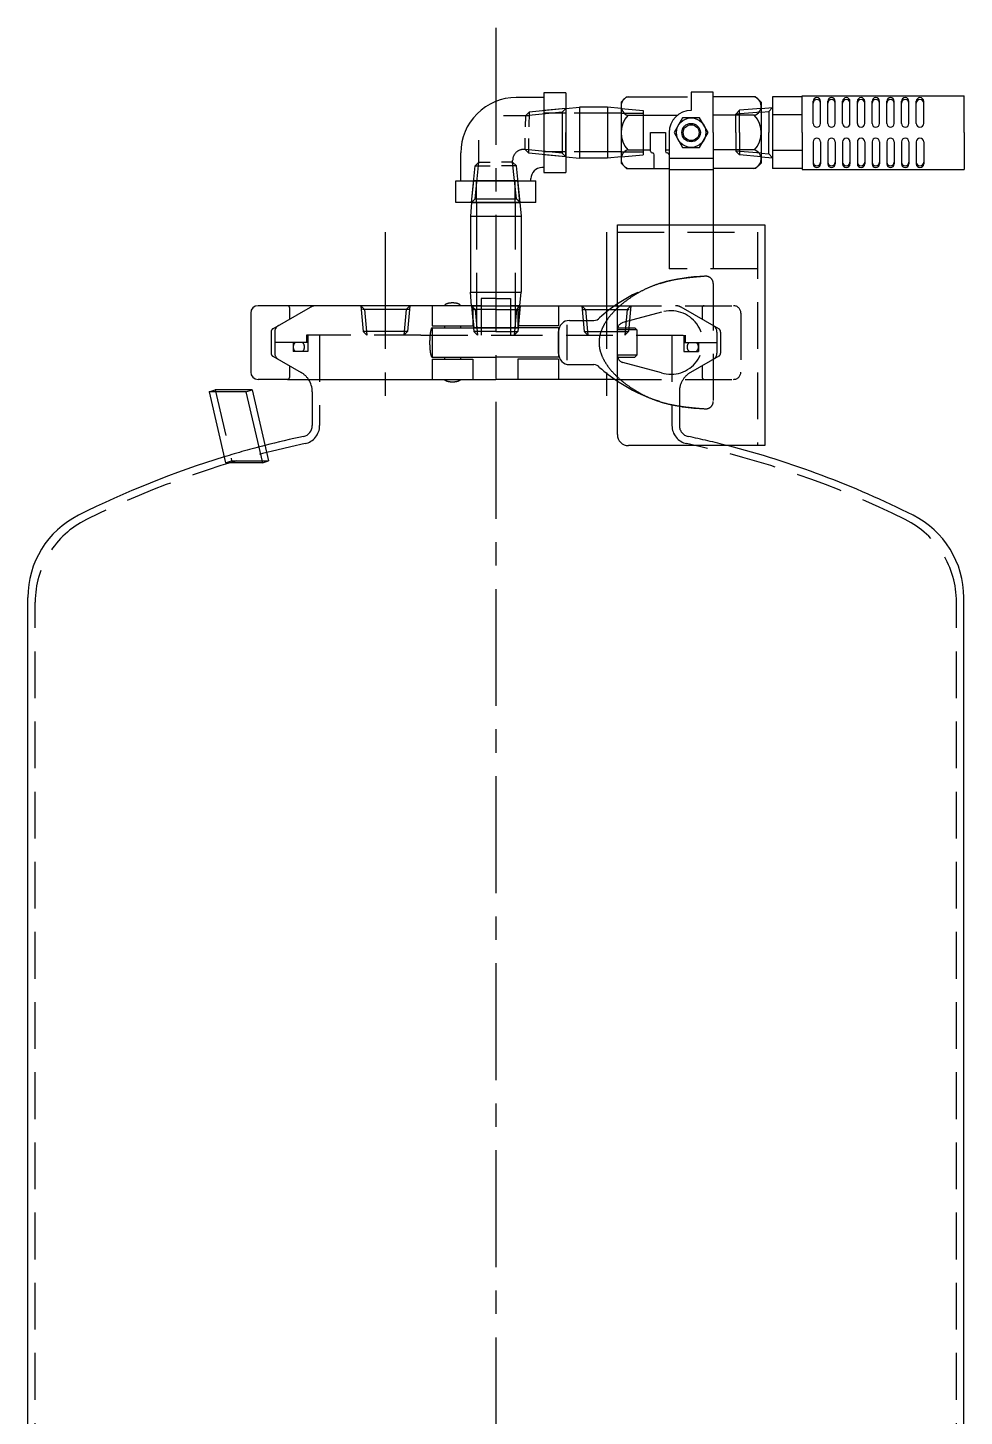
# Model space of a CAD drawing. Extents: x -205 to 605, y -774 to 375.
# Drawn here: x -127 to 127.1, y -396.6 to -19.5 of the extents above; entities that cross this region are included whole.
import ezdxf

# ---------------------------------------------------------------- set-up
doc = ezdxf.new("R2010")
doc.units = 0
doc.linetypes.add('CENTER', pattern=[50.8, 31.75, -6.35, 6.35, -6.35])
doc.linetypes.add('DASHED', pattern=[19.05, 12.7, -6.35])
doc.layers.get('0').update_dxf_attribs({"linetype": 'CONTINUOUS'})
doc.layers.add('CENTER', color=1, linetype='CENTER')

msp = doc.modelspace()

# ---------------------------------------------------------------- linework, layer by layer
at = {"color": 7, "linetype": 'CONTINUOUS'}
for p, q in [((13.05, -37.17), (13.05, -58.81)), ((19, -37.18), (13.05, -37.17)), ((19, -37.18), (19, -58.81)), ((59, -37), (53, -37)), ((53, -37), (53, -42)), ((59, -48), (59, -37)), ((13.05, -38.49), (5.52, -38.48)), ((19, -41.44), (22.7, -41.1)), ((19, -41.44), (19, -48)), ((30.3, -41.1), (22.7, -41.1)), ((22.7, -41.1), (22.7, -54.9)), ((34, -41.44), (30.3, -41.1)), ((30.3, -41.1), (30.3, -54.9)), ((35.5, -38.25), (34, -39.75)), ((34, -39.75), (34, -56.25)), ((34, -41.44), (34, -54.55)), ((35.5, -38.25), (52, -38.25)), ((70.5, -38.25), (59, -38.25)), ((70.5, -38.25), (72, -39.75)), ((72, -39.75), (72, -56.25)), ((72, -41.42), (75.1, -41.17)), ((72, -41.42), (72, -54.57)), ((75.1, -41.17), (74.1, -42.25)), ((75.1, -38.3), (75.1, -48)), ((83.1, -38.3), (75.1, -38.3)), ((83.1, -38), (127.1, -38)), ((83.1, -48), (83.1, -38)), ((86.1, -45.5), (86.1, -39.5)), ((88.1, -45.5), (88.1, -39.5)), ((90.1, -45.5), (90.1, -39.5)), ((92.1, -45.5), (92.1, -39.5)), ((94.1, -45.5), (94.1, -39.5)), ((96.1, -45.5), (96.1, -39.5)), ((98.1, -45.5), (98.1, -39.5)), ((100.1, -45.5), (100.1, -39.5)), ((102.1, -45.5), (102.1, -39.5)), ((104.1, -45.5), (104.1, -39.5)), ((106.1, -45.5), (106.1, -39.5)), ((108.1, -45.5), (108.1, -39.5)), ((110.1, -45.5), (110.1, -39.5)), ((112.1, -45.5), (112.1, -39.5)), ((114.1, -45.5), (114.1, -39.5)), ((116.1, -45.5), (116.1, -39.5)), ((127.1, -48), (127.1, -38)), ((35.81, -43.3), (49.26, -43.3)), ((70.19, -43.3), (59, -43.3)), ((72, -42.43), (74.1, -42.25)), ((74.1, -42.25), (74.1, -48)), ((83.1, -43.15), (75.1, -43.15)), ((19, -54.55), (19, -48)), ((42, -48), (46, -48)), ((42, -53), (42, -48)), ((46, -48), (46, -53)), ((47, -48), (47, -73)), ((59, -48), (59, -73)), ((74.1, -53.74), (74.1, -48)), ((75.1, -48), (75.1, -57.7)), ((83.1, -48), (83.1, -58)), ((127.1, -48), (127.1, -58)), ((35.81, -52.69), (42, -52.69)), ((46, -52.69), (47, -52.69)), ((70.19, -52.69), (59, -52.69)), ((86.1, -50.5), (86.1, -56.5)), ((88.1, -50.5), (88.1, -56.5)), ((90.1, -50.5), (90.1, -56.5)), ((92.1, -50.5), (92.1, -56.5)), ((94.1, -50.5), (94.1, -56.5)), ((96.1, -50.5), (96.1, -56.5)), ((98.1, -50.5), (98.1, -56.5)), ((100.1, -50.5), (100.1, -56.5)), ((102.1, -50.5), (102.1, -56.5)), ((104.1, -50.5), (104.1, -56.5)), ((106.1, -50.5), (106.1, -56.5)), ((108.1, -50.5), (108.1, -56.5)), ((110.1, -50.5), (110.1, -56.5)), ((112.1, -50.5), (112.1, -56.5)), ((114.1, -50.5), (114.1, -56.5)), ((116.1, -50.5), (116.1, -56.5)), ((-9.5, -61.06), (-9.5, -53.48)), ((19, -53.25), (13, -53.25)), ((19, -54.55), (22.7, -54.9)), ((30.3, -54.9), (22.7, -54.9)), ((34, -54.55), (30.3, -54.9)), ((35.5, -57.75), (34, -56.25)), ((43, -57.75), (43, -54)), ((59, -55), (47, -55)), ((70.5, -57.75), (72, -56.25)), ((72, -53.57), (74.1, -53.74)), ((72, -54.57), (75.1, -54.82)), ((75.1, -54.82), (74.1, -53.74)), ((83.1, -52.85), (75.1, -52.85)), ((13.05, -57.49), (12.5, -57.49)), ((13.05, -58.81), (19, -58.81)), ((35.5, -57.75), (47, -57.75)), ((47, -58), (59, -58)), ((70.5, -57.75), (59, -57.75)), ((83.1, -57.7), (75.1, -57.7)), ((83.1, -58), (127.1, -58)), ((-10.82, -67), (-10.82, -61.06)), ((-10.82, -61.06), (10.82, -61.06)), ((9.5, -61.06), (9.5, -60.49)), ((10.82, -67), (10.82, -61.06)), ((10.82, -67), (-10.82, -67)), ((-6.56, -67), (-6.9, -70.7)), ((-6.56, -67), (6.56, -67)), ((6.56, -67), (6.9, -70.7)), ((-6.9, -70.7), (6.9, -70.7)), ((-6.9, -70.7), (-6.9, -91.3)), ((6.9, -70.7), (6.9, -91.3)), ((33, -130), (33, -73)), ((33, -73), (73, -73)), ((73, -73), (73, -133)), ((-6.9, -91.3), (6.9, -91.3)), ((-6.56, -95), (-6.9, -91.3)), ((0, -93), (-4, -93)), ((-4, -93), (-4, -101)), ((0, -93), (4, -93)), ((4, -93), (4, -101)), ((6.56, -95), (6.9, -91.3)), ((-66.5, -97), (-66.5, -113)), ((-4, -95), (-64.5, -95)), ((-17.25, -95), (-17.25, -100.5)), ((-6.56, -95), (-4, -95)), ((-6.25, -95), (-6.25, -100.5)), ((6.63, -95), (4, -95)), ((4, -95), (32.3, -95)), ((6, -95), (6, -100.5)), ((17, -95), (17, -100.5)), ((-17.25, -100.5), (-6.25, -100.5)), ((-17.25, -101), (0, -101)), ((-17.25, -101), (-17.25, -109)), ((-13.89, -100.5), (-13.89, -101)), ((-9.61, -100.5), (-9.61, -101)), ((17, -101), (0, -101)), ((17, -100.5), (6, -100.5)), ((17, -101), (17, -109)), ((19.24, -100.22), (19.24, -109.78)), ((20, -99), (26.6, -99)), ((17, -108), (17, -102)), ((-17.25, -109), (0, -109)), ((-13.89, -109), (-13.89, -109.5)), ((-9.61, -109), (-9.61, -109.5)), ((17, -109), (0, -109)), ((-17.25, -109.5), (-17.25, -115)), ((-17.25, -109.5), (-6.25, -109.5)), ((-6.25, -109.5), (-6.25, -115)), ((17, -109.5), (6, -109.5)), ((6, -109.5), (6, -115)), ((17, -109.5), (17, -115)), ((20, -111), (26.6, -111)), ((-56.5, -115), (-64.5, -115)), ((-56.5, -115), (-50.82, -115)), ((-50.82, -115), (0, -115)), ((32.3, -115), (0, -115)), ((-77.82, -118.37), (-76.14, -117.85)), ((-77.82, -118.37), (-73.33, -137.7)), ((-67.82, -118.37), (-77.82, -118.37)), ((-66.14, -117.85), (-76.14, -117.85)), ((-67.82, -118.37), (-66.14, -117.85)), ((-67.82, -118.37), (-63.33, -137.7)), ((-66.14, -117.85), (-61.69, -137.08)), ((-49.8, -118.35), (-49.8, -127.56)), ((73, -133), (36, -133)), ((-63.33, -137.7), (-73.33, -137.7)), ((-63.33, -137.7), (-61.69, -137.08)), ((-127, -556.71), (-127, -174.24)), ((127, -583.79), (127, -174.24))]:
    msp.add_line(p, q, dxfattribs=at)
at = {"color": 3, "linetype": 'DASHED'}
for p, q in [((19.01, -41.43), (9.01, -42.41)), ((19, -41.44), (13, -42)), ((19.01, -41.43), (18.01, -42.42)), ((34, -41.44), (40, -42)), ((72, -41.42), (66.1, -41.91)), ((9.06, -43.41), (2.06, -43.4)), ((8.01, -43.41), (8, -46.43)), ((9.01, -42.41), (8.01, -43.41)), ((18.01, -42.42), (8.01, -43.41)), ((9.01, -42.41), (9, -46.43)), ((13, -42), (13, -54)), ((19, -42.75), (13, -42.75)), ((18.01, -42.42), (17.99, -53.57)), ((34, -42.75), (19, -42.75)), ((34, -42.75), (40, -42.75)), ((40, -42), (40, -54)), ((66.1, -41.91), (65.1, -42.99)), ((72, -42.42), (65.1, -42.99)), ((65.1, -47.99), (65.1, -42.99)), ((65.1, -47.99), (65.1, -42.99)), ((66.1, -47.99), (66.1, -41.91)), ((65.1, -47.99), (65.1, -52.99)), ((65.1, -47.99), (65.1, -52.99)), ((66.1, -47.99), (66.1, -54.07)), ((-4.57, -56), (-4.57, -50.02)), ((7.99, -52.56), (7.58, -52.56)), ((7.99, -52.56), (8, -49.54)), ((17.99, -53.57), (7.99, -52.56)), ((8.99, -53.56), (7.99, -52.56)), ((8.99, -53.56), (9, -49.55)), ((-5.57, -57), (-4.57, -56)), ((-5.57, -66), (-4.57, -56)), ((-4.57, -56), (-1.56, -56)), ((4.57, -56), (1.56, -56)), ((4.57, -56), (4.57, -55.56)), ((5.57, -57), (4.57, -56)), ((5.57, -66), (4.57, -56)), ((18.99, -54.57), (8.99, -53.56)), ((19, -54.55), (13, -54)), ((18.99, -54.57), (17.99, -53.57)), ((34, -53.25), (19, -53.25)), ((34, -53.25), (40, -53.25)), ((34, -54.55), (40, -54)), ((66.1, -54.07), (65.1, -52.99)), ((72, -53.56), (65.1, -52.99)), ((72, -54.56), (66.1, -54.07)), ((-6.57, -67), (-5.57, -57)), ((-5.57, -57), (-1.56, -57)), ((5.57, -57), (1.56, -57)), ((6.57, -67), (5.57, -57)), ((-6.56, -67), (-6, -61)), ((-6, -61), (6, -61)), ((-5.25, -67), (-5.25, -61)), ((5.25, -67), (5.25, -61)), ((6.56, -67), (6, -61)), ((-6.57, -67), (-5.57, -66)), ((-5.57, -66), (5.57, -66)), ((-5.25, -67), (-5.25, -95)), ((5.25, -67), (5.25, -95)), ((6.57, -67), (5.57, -66)), ((33, -75), (71, -75)), ((47, -73), (47, -85)), ((59, -73), (59, -85)), ((71, -75), (71, -133)), ((71, -85), (47, -85)), ((59, -89), (59, -121)), ((-60.5, -101.29), (-50.3, -95.4)), ((-56, -95.5), (-56, -98.69)), ((-36.63, -95), (-35.63, -96)), ((-36.63, -95), (-36, -102)), ((-23.46, -96), (-36.54, -96)), ((-35.63, -96), (-35, -103)), ((-24.37, -96), (-25, -103)), ((-23.37, -95), (-24.37, -96)), ((-23.37, -95), (-24, -102)), ((-6.63, -95), (-6, -102)), ((-6.63, -95), (-5.63, -96)), ((-6.56, -95), (-6, -101)), ((0, -96), (-6.54, -96)), ((-5.63, -96), (-5, -103)), ((-5.25, -95), (-5.25, -101)), ((-4, -95), (4, -95)), ((0, -96), (6.54, -96)), ((5.63, -96), (5, -103)), ((5.25, -95), (5.25, -101)), ((6.63, -95), (5.63, -96)), ((6.56, -95), (6, -101)), ((6.63, -95), (6, -102)), ((23.37, -95), (24.37, -96)), ((23.37, -95), (24, -102)), ((23.46, -96), (36.54, -96)), ((24.37, -96), (25, -103)), ((32.3, -95), (64.5, -95)), ((44.93, -96.77), (34.48, -99.6)), ((35.63, -96), (35, -103)), ((36.63, -95), (35.63, -96)), ((36.63, -95), (36, -102)), ((60.5, -101.29), (50.3, -95.4)), ((56, -95.5), (56, -98.69)), ((66.5, -97), (66.5, -113)), ((0, -101), (-6, -101)), ((-4, -101), (-4, -103)), ((0, -101), (6, -101)), ((4, -101), (4, -103)), ((33, -108.47), (33, -101.53)), ((38.25, -101.55), (33, -101.55)), ((33.07, -101), (37.7, -101)), ((37.7, -101), (38.25, -101.55)), ((38.25, -101.55), (38.25, -108.45)), ((-61, -102.15), (-61, -107.85)), ((-60, -102.15), (-60, -107.85)), ((-51, -105), (-60, -105)), ((-55, -105), (-55, -107.4)), ((-51.35, -103), (-51.35, -105)), ((-20.33, -103), (-51.35, -103)), ((-51, -103), (-51, -107.4)), ((-47.8, -103), (-47.8, -127.56)), ((-36, -102), (-35, -103)), ((-24, -102), (-36, -102)), ((-24, -102), (-25, -103)), ((-20.33, -103), (0, -103)), ((-6, -102), (-5, -103)), ((0, -102), (-6, -102)), ((0, -102), (6, -102)), ((0, -103), (51.35, -103)), ((6, -102), (5, -103)), ((24, -102), (25, -103)), ((24, -102), (36, -102)), ((36, -102), (35, -103)), ((47.8, -103), (47.8, -127.56)), ((51, -103), (51, -107.4)), ((51, -105), (60, -105)), ((51.35, -103), (51.35, -105)), ((55, -105), (55, -107.4)), ((60, -102.15), (60, -107.85)), ((61, -102.15), (61, -107.85)), ((-60.5, -108.71), (-52.8, -113.16)), ((-51, -107.4), (-55, -107.4)), ((38.25, -108.45), (33, -108.45)), ((33.07, -109), (37.7, -109)), ((37.7, -109), (38.25, -108.45)), ((51, -107.4), (55, -107.4)), ((60.5, -108.71), (52.8, -113.16)), ((-56, -111.31), (-56, -114.5)), ((44.93, -113.23), (34.48, -110.4)), ((56, -111.31), (56, -114.5)), ((32.3, -115), (64.5, -115)), ((-76.14, -117.85), (-71.69, -137.08)), ((49.8, -118.35), (49.8, -127.56)), ((-73.33, -137.69), (-71.69, -137.08)), ((-71.69, -137.08), (-61.69, -137.08)), ((-125, -582.56), (-125, -175.47)), ((125, -582.56), (125, -175.47))]:
    msp.add_line(p, q, dxfattribs=at)
at = {"color": 7, "linetype": 'CONTINUOUS'}
msp.add_lwpolyline([(50.69, -44), (48.38, -48), (50.69, -52), (55.31, -52), (57.62, -48), (55.31, -44)], close=True, dxfattribs=at)
at = {"color": 3}
for points in [[(56.94, -87, 0), (56.78, -87.01, 0), (56.63, -87.02, 0), (56.48, -87.04, 0), (56.33, -87.05, 0), (56.17, -87.06, 0), (56.02, -87.07, 0), (55.87, -87.08, 0), (55.72, -87.1, 0), (55.57, -87.11, 0), (55.41, -87.12, 0), (55.26, -87.13, 0), (55.11, -87.15, 0), (54.96, -87.16, 0), (54.81, -87.17, 0), (54.65, -87.18, 0), (54.5, -87.2, 0), (54.35, -87.21, 0), (54.2, -87.23, 0), (54.05, -87.24, 0), (53.89, -87.25, 0), (53.74, -87.27, 0), (53.59, -87.28, 0), (53.44, -87.3, 0), (53.28, -87.31, 0), (53.13, -87.33, 0), (52.98, -87.34, 0), (52.83, -87.36, 0), (52.67, -87.37, 0), (52.52, -87.39, 0), (52.37, -87.41, 0), (52.22, -87.42, 0), (52.07, -87.44, 0), (51.91, -87.46, 0), (51.76, -87.48, 0), (51.61, -87.5, 0), (51.46, -87.51, 0), (51.3, -87.53, 0), (51.15, -87.55, 0), (51, -87.57, 0), (50.85, -87.59, 0), (50.69, -87.62, 0), (50.54, -87.64, 0), (50.39, -87.66, 0), (50.24, -87.68, 0), (50.08, -87.7, 0), (49.93, -87.73, 0), (49.78, -87.75, 0), (49.62, -87.78, 0), (49.47, -87.8, 0), (49.32, -87.83, 0), (49.17, -87.85, 0), (49.01, -87.88, 0), (48.86, -87.91, 0), (48.71, -87.93, 0), (48.55, -87.96, 0), (48.4, -87.99, 0), (48.25, -88.02, 0), (48.09, -88.05, 0), (47.94, -88.08, 0), (47.79, -88.11, 0), (47.63, -88.15, 0), (47.48, -88.18, 0), (47.33, -88.21, 0), (47.17, -88.25, 0), (47.02, -88.28, 0), (46.87, -88.32, 0), (46.71, -88.35, 0), (46.56, -88.39, 0), (46.41, -88.43, 0), (46.25, -88.47, 0), (46.1, -88.51, 0), (45.95, -88.55, 0), (45.79, -88.59, 0), (45.64, -88.63, 0), (45.48, -88.67, 0), (45.33, -88.72, 0), (45.18, -88.76, 0), (45.02, -88.8, 0), (44.87, -88.85, 0), (44.71, -88.9, 0), (44.56, -88.95, 0), (44.41, -88.99, 0), (44.25, -89.04, 0), (44.1, -89.09, 0), (43.94, -89.15, 0), (43.79, -89.2, 0), (43.63, -89.25, 0), (43.48, -89.31, 0), (43.32, -89.36, 0), (43.17, -89.42, 0), (43.02, -89.47, 0), (42.86, -89.53, 0), (42.71, -89.59, 0), (42.55, -89.65, 0), (42.4, -89.71, 0), (42.24, -89.78, 0), (42.09, -89.84, 0), (41.93, -89.9, 0), (41.77, -89.97, 0), (41.62, -90.04, 0), (41.46, -90.1, 0), (41.31, -90.17, 0), (41.15, -90.24, 0), (41, -90.31, 0), (40.84, -90.39, 0), (40.69, -90.46, 0), (40.53, -90.53, 0), (40.38, -90.61, 0), (40.22, -90.69, 0), (40.07, -90.76, 0), (39.91, -90.84, 0), (39.76, -90.92, 0), (39.6, -91, 0), (39.45, -91.08, 0), (39.29, -91.17, 0), (39.14, -91.25, 0), (38.98, -91.33, 0), (38.83, -91.42, 0), (38.68, -91.51, 0), (38.52, -91.59, 0), (38.37, -91.68, 0), (38.22, -91.77, 0), (38.07, -91.86, 0), (37.92, -91.95, 0), (37.76, -92.04, 0), (37.61, -92.14, 0), (37.46, -92.23, 0), (37.31, -92.33, 0), (37.16, -92.42, 0), (37.02, -92.52, 0), (36.87, -92.62, 0), (36.72, -92.71, 0), (36.57, -92.81, 0), (36.42, -92.91, 0), (36.28, -93.01, 0), (36.13, -93.11, 0), (35.99, -93.22, 0), (35.84, -93.32, 0), (35.7, -93.42, 0), (35.56, -93.53, 0), (35.42, -93.63, 0), (35.27, -93.74, 0), (35.13, -93.85, 0), (34.99, -93.95, 0), (34.85, -94.06, 0), (34.72, -94.17, 0), (34.58, -94.28, 0), (34.44, -94.39, 0), (34.31, -94.5, 0), (34.17, -94.62, 0), (34.04, -94.73, 0), (33.9, -94.84, 0), (33.77, -94.96, 0), (33.64, -95.07, 0), (33.51, -95.19, 0), (33.38, -95.3, 0), (33.25, -95.42, 0), (33.13, -95.53, 0), (33, -95.65, 0)], [(33, -114.35, 0), (33.13, -114.47, 0), (33.25, -114.59, 0), (33.38, -114.7, 0), (33.51, -114.82, 0), (33.64, -114.94, 0), (33.77, -115.05, 0), (33.9, -115.16, 0), (34.04, -115.28, 0), (34.17, -115.39, 0), (34.31, -115.5, 0), (34.44, -115.61, 0), (34.58, -115.72, 0), (34.72, -115.83, 0), (34.86, -115.94, 0), (35, -116.05, 0), (35.14, -116.16, 0), (35.28, -116.27, 0), (35.42, -116.38, 0), (35.56, -116.48, 0), (35.7, -116.58, 0), (35.85, -116.69, 0), (35.99, -116.79, 0), (36.14, -116.89, 0), (36.28, -117, 0), (36.43, -117.1, 0), (36.57, -117.2, 0), (36.72, -117.3, 0), (36.87, -117.39, 0), (37.02, -117.49, 0), (37.17, -117.59, 0), (37.32, -117.68, 0), (37.47, -117.78, 0), (37.62, -117.87, 0), (37.77, -117.97, 0), (37.92, -118.06, 0), (38.07, -118.15, 0), (38.22, -118.24, 0), (38.38, -118.33, 0), (38.53, -118.42, 0), (38.68, -118.5, 0), (38.84, -118.59, 0), (38.99, -118.68, 0), (39.14, -118.76, 0), (39.3, -118.84, 0), (39.45, -118.93, 0), (39.61, -119.01, 0), (39.76, -119.09, 0), (39.92, -119.17, 0), (40.07, -119.25, 0), (40.23, -119.32, 0), (40.38, -119.4, 0), (40.54, -119.48, 0), (40.69, -119.55, 0), (40.85, -119.62, 0), (41, -119.69, 0), (41.16, -119.77, 0), (41.31, -119.84, 0), (41.47, -119.91, 0), (41.62, -119.97, 0), (41.78, -120.04, 0), (41.93, -120.1, 0), (42.09, -120.17, 0), (42.24, -120.23, 0), (42.4, -120.29, 0), (42.55, -120.36, 0), (42.71, -120.42, 0), (42.86, -120.47, 0), (43.02, -120.53, 0), (43.17, -120.59, 0), (43.33, -120.65, 0), (43.48, -120.7, 0), (43.64, -120.75, 0), (43.79, -120.81, 0), (43.95, -120.86, 0), (44.1, -120.91, 0), (44.25, -120.96, 0), (44.41, -121.01, 0), (44.56, -121.06, 0), (44.72, -121.11, 0), (44.87, -121.16, 0), (45.03, -121.2, 0), (45.18, -121.25, 0), (45.33, -121.29, 0), (45.49, -121.33, 0), (45.64, -121.38, 0), (45.8, -121.42, 0), (45.95, -121.46, 0), (46.1, -121.5, 0), (46.26, -121.54, 0), (46.41, -121.58, 0), (46.57, -121.61, 0), (46.72, -121.65, 0), (46.87, -121.69, 0), (47.03, -121.72, 0), (47.18, -121.76, 0), (47.33, -121.79, 0), (47.49, -121.83, 0), (47.64, -121.86, 0), (47.79, -121.89, 0), (47.95, -121.92, 0), (48.1, -121.95, 0), (48.25, -121.98, 0), (48.41, -122.01, 0), (48.56, -122.04, 0), (48.71, -122.07, 0), (48.87, -122.1, 0), (49.02, -122.12, 0), (49.17, -122.15, 0), (49.33, -122.18, 0), (49.48, -122.2, 0), (49.63, -122.23, 0), (49.79, -122.25, 0), (49.94, -122.28, 0), (50.09, -122.3, 0), (50.24, -122.32, 0), (50.4, -122.34, 0), (50.55, -122.36, 0), (50.7, -122.39, 0), (50.86, -122.41, 0), (51.01, -122.43, 0), (51.16, -122.45, 0), (51.31, -122.47, 0), (51.47, -122.49, 0), (51.62, -122.51, 0), (51.77, -122.52, 0), (51.93, -122.54, 0), (52.08, -122.56, 0), (52.23, -122.58, 0), (52.38, -122.59, 0), (52.54, -122.61, 0), (52.69, -122.63, 0), (52.84, -122.64, 0), (52.99, -122.66, 0), (53.15, -122.67, 0), (53.3, -122.69, 0), (53.45, -122.7, 0), (53.6, -122.72, 0), (53.76, -122.73, 0), (53.91, -122.75, 0), (54.06, -122.76, 0), (54.22, -122.78, 0), (54.37, -122.79, 0), (54.52, -122.8, 0), (54.67, -122.82, 0), (54.83, -122.83, 0), (54.98, -122.84, 0), (55.13, -122.86, 0), (55.28, -122.87, 0), (55.44, -122.88, 0), (55.59, -122.89, 0), (55.74, -122.9, 0), (55.89, -122.92, 0), (56.04, -122.93, 0), (56.2, -122.94, 0), (56.35, -122.95, 0), (56.5, -122.97, 0), (56.65, -122.98, 0), (56.81, -122.99, 0), (56.96, -123, 0)]]:
    msp.add_polyline3d(points, dxfattribs=at)
at = {"color": 7, "linetype": 'CONTINUOUS'}
for points in [[(-9.61, -95, 0), (-9.61, -94.98, 0), (-9.61, -94.96, 0), (-9.62, -94.95, 0), (-9.62, -94.93, 0), (-9.63, -94.91, 0), (-9.64, -94.89, 0), (-9.64, -94.87, 0), (-9.65, -94.85, 0), (-9.66, -94.84, 0), (-9.68, -94.82, 0), (-9.69, -94.8, 0), (-9.7, -94.78, 0), (-9.72, -94.77, 0), (-9.74, -94.75, 0), (-9.76, -94.73, 0), (-9.78, -94.71, 0), (-9.8, -94.7, 0), (-9.82, -94.68, 0), (-9.84, -94.66, 0), (-9.86, -94.65, 0), (-9.89, -94.63, 0), (-9.92, -94.62, 0), (-9.94, -94.6, 0), (-9.97, -94.59, 0), (-10, -94.57, 0), (-10.03, -94.56, 0), (-10.06, -94.54, 0), (-10.1, -94.53, 0), (-10.13, -94.51, 0), (-10.17, -94.5, 0), (-10.2, -94.49, 0), (-10.24, -94.47, 0), (-10.28, -94.46, 0), (-10.31, -94.45, 0), (-10.35, -94.43, 0), (-10.39, -94.42, 0), (-10.43, -94.41, 0), (-10.48, -94.4, 0), (-10.52, -94.39, 0), (-10.56, -94.38, 0), (-10.61, -94.37, 0), (-10.65, -94.36, 0), (-10.7, -94.35, 0), (-10.74, -94.34, 0), (-10.79, -94.33, 0), (-10.84, -94.32, 0), (-10.88, -94.32, 0), (-10.93, -94.31, 0), (-10.98, -94.3, 0), (-11.03, -94.3, 0), (-11.08, -94.29, 0), (-11.13, -94.29, 0), (-11.18, -94.28, 0), (-11.23, -94.28, 0), (-11.28, -94.27, 0), (-11.33, -94.27, 0), (-11.38, -94.26, 0), (-11.44, -94.26, 0), (-11.49, -94.26, 0), (-11.54, -94.26, 0), (-11.59, -94.26, 0), (-11.65, -94.25, 0), (-11.7, -94.25, 0), (-11.75, -94.25, 0), (-11.8, -94.25, 0), (-11.85, -94.25, 0), (-11.91, -94.26, 0), (-11.96, -94.26, 0), (-12.01, -94.26, 0), (-12.06, -94.26, 0), (-12.12, -94.26, 0), (-12.17, -94.27, 0), (-12.22, -94.27, 0), (-12.27, -94.28, 0), (-12.32, -94.28, 0), (-12.37, -94.29, 0), (-12.42, -94.29, 0), (-12.47, -94.3, 0), (-12.52, -94.3, 0), (-12.57, -94.31, 0), (-12.62, -94.32, 0), (-12.66, -94.32, 0), (-12.71, -94.33, 0), (-12.76, -94.34, 0), (-12.8, -94.35, 0), (-12.85, -94.36, 0), (-12.89, -94.37, 0), (-12.94, -94.38, 0), (-12.98, -94.39, 0), (-13.02, -94.4, 0), (-13.07, -94.41, 0), (-13.11, -94.42, 0), (-13.15, -94.43, 0), (-13.19, -94.45, 0), (-13.22, -94.46, 0), (-13.26, -94.47, 0), (-13.3, -94.49, 0), (-13.33, -94.5, 0), (-13.37, -94.51, 0), (-13.4, -94.53, 0), (-13.44, -94.54, 0), (-13.47, -94.56, 0), (-13.5, -94.57, 0), (-13.53, -94.59, 0), (-13.56, -94.6, 0), (-13.58, -94.62, 0), (-13.61, -94.63, 0), (-13.64, -94.65, 0), (-13.66, -94.66, 0), (-13.68, -94.68, 0), (-13.7, -94.7, 0), (-13.72, -94.71, 0), (-13.74, -94.73, 0), (-13.76, -94.75, 0), (-13.78, -94.77, 0), (-13.8, -94.78, 0), (-13.81, -94.8, 0), (-13.82, -94.82, 0), (-13.84, -94.84, 0), (-13.85, -94.85, 0), (-13.86, -94.87, 0), (-13.86, -94.89, 0), (-13.87, -94.91, 0), (-13.88, -94.93, 0), (-13.88, -94.95, 0), (-13.89, -94.96, 0), (-13.89, -94.98, 0), (-13.89, -95, 0)], [(-17.25, -101, 0), (-17.27, -101, 0), (-17.28, -101, 0), (-17.3, -101.01, 0), (-17.32, -101.02, 0), (-17.34, -101.03, 0), (-17.35, -101.04, 0), (-17.37, -101.06, 0), (-17.39, -101.08, 0), (-17.4, -101.1, 0), (-17.42, -101.12, 0), (-17.44, -101.14, 0), (-17.45, -101.17, 0), (-17.47, -101.2, 0), (-17.49, -101.23, 0), (-17.5, -101.27, 0), (-17.52, -101.3, 0), (-17.53, -101.34, 0), (-17.55, -101.38, 0), (-17.57, -101.43, 0), (-17.58, -101.47, 0), (-17.6, -101.52, 0), (-17.61, -101.57, 0), (-17.62, -101.62, 0), (-17.64, -101.67, 0), (-17.65, -101.73, 0), (-17.67, -101.79, 0), (-17.68, -101.85, 0), (-17.69, -101.91, 0), (-17.71, -101.97, 0), (-17.72, -102.04, 0), (-17.73, -102.1, 0), (-17.75, -102.17, 0), (-17.76, -102.24, 0), (-17.77, -102.31, 0), (-17.78, -102.39, 0), (-17.79, -102.46, 0), (-17.8, -102.54, 0), (-17.81, -102.62, 0), (-17.82, -102.7, 0), (-17.83, -102.78, 0), (-17.84, -102.86, 0), (-17.85, -102.94, 0), (-17.86, -103.03, 0), (-17.87, -103.11, 0), (-17.88, -103.2, 0), (-17.88, -103.29, 0), (-17.89, -103.38, 0), (-17.9, -103.47, 0), (-17.9, -103.56, 0), (-17.91, -103.65, 0), (-17.92, -103.75, 0), (-17.92, -103.84, 0), (-17.93, -103.93, 0), (-17.93, -104.03, 0), (-17.93, -104.12, 0), (-17.94, -104.22, 0), (-17.94, -104.32, 0), (-17.94, -104.41, 0), (-17.95, -104.51, 0), (-17.95, -104.61, 0), (-17.95, -104.71, 0), (-17.95, -104.8, 0), (-17.95, -104.9, 0), (-17.95, -105, 0), (-17.95, -105.1, 0), (-17.95, -105.2, 0), (-17.95, -105.29, 0), (-17.95, -105.39, 0), (-17.95, -105.49, 0), (-17.94, -105.59, 0), (-17.94, -105.68, 0), (-17.94, -105.78, 0), (-17.93, -105.88, 0), (-17.93, -105.97, 0), (-17.93, -106.07, 0), (-17.92, -106.16, 0), (-17.92, -106.25, 0), (-17.91, -106.35, 0), (-17.9, -106.44, 0), (-17.9, -106.53, 0), (-17.89, -106.62, 0), (-17.88, -106.71, 0), (-17.88, -106.8, 0), (-17.87, -106.89, 0), (-17.86, -106.97, 0), (-17.85, -107.06, 0), (-17.84, -107.14, 0), (-17.83, -107.22, 0), (-17.82, -107.3, 0), (-17.81, -107.38, 0), (-17.8, -107.46, 0), (-17.79, -107.54, 0), (-17.78, -107.61, 0), (-17.77, -107.69, 0), (-17.76, -107.76, 0), (-17.75, -107.83, 0), (-17.73, -107.9, 0), (-17.72, -107.96, 0), (-17.71, -108.03, 0), (-17.69, -108.09, 0), (-17.68, -108.15, 0), (-17.67, -108.21, 0), (-17.65, -108.27, 0), (-17.64, -108.33, 0), (-17.62, -108.38, 0), (-17.61, -108.43, 0), (-17.6, -108.48, 0), (-17.58, -108.53, 0), (-17.57, -108.57, 0), (-17.55, -108.62, 0), (-17.53, -108.66, 0), (-17.52, -108.7, 0), (-17.5, -108.73, 0), (-17.49, -108.77, 0), (-17.47, -108.8, 0), (-17.45, -108.83, 0), (-17.44, -108.86, 0), (-17.42, -108.88, 0), (-17.4, -108.9, 0), (-17.39, -108.92, 0), (-17.37, -108.94, 0), (-17.35, -108.96, 0), (-17.34, -108.97, 0), (-17.32, -108.98, 0), (-17.3, -108.99, 0), (-17.28, -109, 0), (-17.27, -109, 0), (-17.25, -109, 0)], [(-9.61, -115, 0), (-9.61, -115.02, 0), (-9.61, -115.04, 0), (-9.62, -115.06, 0), (-9.62, -115.07, 0), (-9.63, -115.09, 0), (-9.64, -115.11, 0), (-9.64, -115.13, 0), (-9.65, -115.15, 0), (-9.66, -115.16, 0), (-9.68, -115.18, 0), (-9.69, -115.2, 0), (-9.7, -115.22, 0), (-9.72, -115.23, 0), (-9.74, -115.25, 0), (-9.76, -115.27, 0), (-9.78, -115.29, 0), (-9.8, -115.3, 0), (-9.82, -115.32, 0), (-9.84, -115.34, 0), (-9.86, -115.35, 0), (-9.89, -115.37, 0), (-9.92, -115.38, 0), (-9.94, -115.4, 0), (-9.97, -115.42, 0), (-10, -115.43, 0), (-10.03, -115.44, 0), (-10.06, -115.46, 0), (-10.1, -115.47, 0), (-10.13, -115.49, 0), (-10.17, -115.5, 0), (-10.2, -115.52, 0), (-10.24, -115.53, 0), (-10.28, -115.54, 0), (-10.31, -115.55, 0), (-10.35, -115.56, 0), (-10.39, -115.58, 0), (-10.43, -115.59, 0), (-10.48, -115.6, 0), (-10.52, -115.61, 0), (-10.56, -115.62, 0), (-10.61, -115.63, 0), (-10.65, -115.64, 0), (-10.7, -115.65, 0), (-10.74, -115.66, 0), (-10.79, -115.67, 0), (-10.84, -115.67, 0), (-10.88, -115.68, 0), (-10.93, -115.69, 0), (-10.98, -115.7, 0), (-11.03, -115.7, 0), (-11.08, -115.71, 0), (-11.13, -115.72, 0), (-11.18, -115.72, 0), (-11.23, -115.72, 0), (-11.28, -115.73, 0), (-11.33, -115.73, 0), (-11.38, -115.74, 0), (-11.44, -115.74, 0), (-11.49, -115.74, 0), (-11.54, -115.74, 0), (-11.59, -115.75, 0), (-11.65, -115.75, 0), (-11.7, -115.75, 0), (-11.75, -115.75, 0), (-11.8, -115.75, 0), (-11.85, -115.75, 0), (-11.91, -115.75, 0), (-11.96, -115.74, 0), (-12.01, -115.74, 0), (-12.06, -115.74, 0), (-12.12, -115.74, 0), (-12.17, -115.73, 0), (-12.22, -115.73, 0), (-12.27, -115.72, 0), (-12.32, -115.72, 0), (-12.37, -115.72, 0), (-12.42, -115.71, 0), (-12.47, -115.7, 0), (-12.52, -115.7, 0), (-12.57, -115.69, 0), (-12.62, -115.68, 0), (-12.66, -115.67, 0), (-12.71, -115.67, 0), (-12.76, -115.66, 0), (-12.8, -115.65, 0), (-12.85, -115.64, 0), (-12.89, -115.63, 0), (-12.94, -115.62, 0), (-12.98, -115.61, 0), (-13.02, -115.6, 0), (-13.07, -115.59, 0), (-13.11, -115.58, 0), (-13.15, -115.56, 0), (-13.19, -115.55, 0), (-13.22, -115.54, 0), (-13.26, -115.53, 0), (-13.3, -115.52, 0), (-13.33, -115.5, 0), (-13.37, -115.49, 0), (-13.4, -115.47, 0), (-13.44, -115.46, 0), (-13.47, -115.44, 0), (-13.5, -115.43, 0), (-13.53, -115.42, 0), (-13.56, -115.4, 0), (-13.58, -115.38, 0), (-13.61, -115.37, 0), (-13.64, -115.35, 0), (-13.66, -115.34, 0), (-13.68, -115.32, 0), (-13.7, -115.3, 0), (-13.72, -115.29, 0), (-13.74, -115.27, 0), (-13.76, -115.25, 0), (-13.78, -115.23, 0), (-13.8, -115.22, 0), (-13.81, -115.2, 0), (-13.82, -115.18, 0), (-13.84, -115.16, 0), (-13.85, -115.15, 0), (-13.86, -115.13, 0), (-13.86, -115.11, 0), (-13.87, -115.09, 0), (-13.88, -115.07, 0), (-13.88, -115.06, 0), (-13.89, -115.04, 0), (-13.89, -115.02, 0), (-13.89, -115, 0)]]:
    msp.add_polyline3d(points, dxfattribs=at)
at = {"color": 7}
msp.add_polyline3d([(33, -95.65, 0), (32.89, -95.76, 0), (32.78, -95.86, 0), (32.67, -95.97, 0), (32.56, -96.08, 0), (32.45, -96.18, 0), (32.35, -96.29, 0), (32.24, -96.4, 0), (32.14, -96.51, 0), (32.03, -96.61, 0), (31.93, -96.72, 0), (31.83, -96.83, 0), (31.73, -96.94, 0), (31.63, -97.05, 0), (31.53, -97.16, 0), (31.43, -97.28, 0), (31.34, -97.39, 0), (31.24, -97.5, 0), (31.15, -97.61, 0), (31.05, -97.72, 0), (30.96, -97.84, 0), (30.87, -97.95, 0), (30.78, -98.06, 0), (30.69, -98.18, 0), (30.61, -98.29, 0), (30.52, -98.41, 0), (30.43, -98.52, 0), (30.35, -98.64, 0), (30.27, -98.75, 0), (30.19, -98.87, 0), (30.11, -98.99, 0), (30.03, -99.1, 0), (29.95, -99.22, 0), (29.87, -99.34, 0), (29.8, -99.45, 0), (29.72, -99.57, 0), (29.65, -99.69, 0), (29.58, -99.81, 0), (29.51, -99.93, 0), (29.44, -100.05, 0), (29.38, -100.17, 0), (29.31, -100.28, 0), (29.25, -100.4, 0), (29.18, -100.52, 0), (29.12, -100.64, 0), (29.06, -100.76, 0), (29.01, -100.88, 0), (28.95, -101, 0), (28.89, -101.13, 0), (28.84, -101.25, 0), (28.79, -101.37, 0), (28.74, -101.49, 0), (28.69, -101.61, 0), (28.64, -101.73, 0), (28.59, -101.85, 0), (28.55, -101.98, 0), (28.51, -102.1, 0), (28.47, -102.22, 0), (28.43, -102.34, 0), (28.39, -102.47, 0), (28.35, -102.59, 0), (28.32, -102.71, 0), (28.29, -102.83, 0), (28.25, -102.96, 0), (28.23, -103.08, 0), (28.2, -103.2, 0), (28.17, -103.33, 0), (28.15, -103.45, 0), (28.13, -103.57, 0), (28.1, -103.7, 0), (28.09, -103.82, 0), (28.07, -103.94, 0), (28.05, -104.07, 0), (28.04, -104.19, 0), (28.03, -104.32, 0), (28.02, -104.44, 0), (28.01, -104.56, 0), (28.01, -104.69, 0), (28, -104.81, 0), (28, -104.94, 0), (28, -105.06, 0), (28, -105.18, 0), (28.01, -105.31, 0), (28.01, -105.43, 0), (28.02, -105.56, 0), (28.03, -105.68, 0), (28.04, -105.8, 0), (28.05, -105.93, 0), (28.07, -106.05, 0), (28.09, -106.17, 0), (28.1, -106.3, 0), (28.13, -106.42, 0), (28.15, -106.55, 0), (28.17, -106.67, 0), (28.2, -106.79, 0), (28.23, -106.92, 0), (28.25, -107.04, 0), (28.29, -107.16, 0), (28.32, -107.28, 0), (28.35, -107.41, 0), (28.39, -107.53, 0), (28.43, -107.65, 0), (28.47, -107.78, 0), (28.51, -107.9, 0), (28.55, -108.02, 0), (28.6, -108.14, 0), (28.64, -108.27, 0), (28.69, -108.39, 0), (28.74, -108.51, 0), (28.79, -108.63, 0), (28.84, -108.75, 0), (28.89, -108.87, 0), (28.95, -108.99, 0), (29.01, -109.11, 0), (29.06, -109.23, 0), (29.12, -109.36, 0), (29.19, -109.47, 0), (29.25, -109.59, 0), (29.31, -109.71, 0), (29.38, -109.83, 0), (29.44, -109.95, 0), (29.51, -110.07, 0), (29.58, -110.19, 0), (29.65, -110.31, 0), (29.73, -110.43, 0), (29.8, -110.55, 0), (29.87, -110.66, 0), (29.95, -110.78, 0), (30.03, -110.9, 0), (30.11, -111.01, 0), (30.19, -111.13, 0), (30.27, -111.25, 0), (30.35, -111.36, 0), (30.44, -111.48, 0), (30.52, -111.59, 0), (30.61, -111.71, 0), (30.69, -111.82, 0), (30.78, -111.94, 0), (30.87, -112.05, 0), (30.96, -112.16, 0), (31.06, -112.28, 0), (31.15, -112.39, 0), (31.24, -112.5, 0), (31.34, -112.61, 0), (31.43, -112.73, 0), (31.53, -112.84, 0), (31.63, -112.95, 0), (31.73, -113.06, 0), (31.83, -113.17, 0), (31.93, -113.28, 0), (32.03, -113.39, 0), (32.14, -113.5, 0), (32.24, -113.61, 0), (32.35, -113.71, 0), (32.45, -113.82, 0), (32.56, -113.93, 0), (32.67, -114.03, 0), (32.78, -114.14, 0), (32.89, -114.25, 0), (33, -114.35, 0)], dxfattribs=at)
at = {"color": 7, "linetype": 'CONTINUOUS'}
for radius in [4, 2.5, 2.15]:
    msp.add_circle((53, -48), radius, dxfattribs=at)
for centre, radius, start, end in [((5.5, -53.48), 15, 89.9231, 180), ((36.63, -40.8), 2.63, 103.5534, 251.7896), ((69.37, -40.8), 2.63, 288.2104, 76.4466), ((87.1, -39.5), 1, 0, 180), ((87.1, -40), 1, 0, 180), ((91.1, -39.5), 1, 0, 180), ((91.1, -40), 1, 0, 180), ((95.1, -39.5), 1, 0, 180), ((95.1, -40), 1, 0, 180), ((99.1, -39.5), 1, 0, 180), ((99.1, -40), 1, 0, 180), ((103.1, -39.5), 1, 0, 180), ((103.1, -40), 1, 0, 180), ((107.1, -39.5), 1, 0, 180), ((107.1, -40), 1, 0, 180), ((111.1, -39.5), 1, 0, 180), ((111.1, -40), 1, 0, 180), ((115.1, -39.5), 1, 0, 180), ((115.1, -40), 1, 0, 180), ((41, -48), 7, 137.8811, 222.1189), ((53, -48), 6, 90, 180), ((65, -48), 7, 317.8811, 42.1189), ((87.1, -45.5), 1, 180, 0), ((91.1, -45.5), 1, 180, 0), ((95.1, -45.5), 1, 180, 0), ((99.1, -45.5), 1, 180, 0), ((103.1, -45.5), 1, 180, 0), ((107.1, -45.5), 1, 180, 0), ((111.1, -45.5), 1, 180, 0), ((115.1, -45.5), 1, 180, 0), ((36.63, -55.19), 2.63, 108.2104, 256.4466), ((69.37, -55.19), 2.63, 283.5534, 71.7896), ((87.1, -50.5), 1, 0, 180), ((91.1, -50.5), 1, 0, 180), ((95.1, -50.5), 1, 0, 180), ((99.1, -50.5), 1, 0, 180), ((103.1, -50.5), 1, 0, 180), ((107.1, -50.5), 1, 0, 180), ((111.1, -50.5), 1, 0, 180), ((115.1, -50.5), 1, 0, 180), ((42.5, -53), 0.5, 180, 270), ((42.5, -54), 0.5, 0, 90), ((46.5, -53), 0.5, 180, 270), ((46.5, -54), 0.5, 0, 90), ((87.1, -56), 1, 180, 0), ((87.1, -56.5), 1, 180, 0), ((91.1, -56), 1, 180, 0), ((91.1, -56.5), 1, 180, 0), ((95.1, -56), 1, 180, 0), ((95.1, -56.5), 1, 180, 0), ((99.1, -56), 1, 180, 0), ((99.1, -56.5), 1, 180, 0), ((103.1, -56), 1, 180, 0), ((103.1, -56.5), 1, 180, 0), ((107.1, -56), 1, 180, 0), ((107.1, -56.5), 1, 180, 0), ((111.1, -56), 1, 180, 0), ((111.1, -56.5), 1, 180, 0), ((115.1, -56), 1, 180, 0), ((115.1, -56.5), 1, 180, 0), ((12.5, -60.49), 3, 89.9231, 180), ((-64.5, -97), 2, 90, 180), ((57.87, -131.82), 44.83, 123.693, 131.5058), ((20, -102), 3, 90, 180), ((26.6, -97), 2, 270, 321.3816), ((20, -108), 3, 180, 270), ((-64.5, -113), 2, 180, 270), ((26.6, -113), 2, 38.6184, 90), ((57.87, -78.18), 44.83, 228.4942, 236.307), ((-55.8, -118.35), 6, 0, 33.976), ((-52.8, -127.56), 3, 281.95, 0), ((0, -377.03), 252, 101.95, 104.3943), ((36, -130), 3, 180, 270), ((0, -377.03), 252, 63.2987, 75.5519), ((0, -377.03), 252, 107.0093, 116.7013), ((-102, -174.24), 25, 116.7013, 180), ((102, -174.24), 25, 0, 63.2987)]:
    msp.add_arc(centre, radius, start, end, dxfattribs=at)
at = {"color": 3, "linetype": 'DASHED'}
for centre, radius, start, end in [((7.57, -55.56), 3, 89.9231, 180), ((57.87, -131.82), 44.83, 91.1648, 123.693), ((57, -89), 2, 0, 91.1648), ((-56.5, -95.5), 0.5, 0, 90), ((-48.8, -98), 3, 90, 120), ((47.53, -105), 8.63, 252.4367, 107.5633), ((48.8, -98), 3, 60, 90), ((56.5, -95.5), 0.5, 90, 180), ((64.5, -97), 2, 0, 90), ((-60, -102.15), 1, 120, 180), ((-58, -102.15), 2, 120, 180), ((35, -101.53), 2, 105.1374, 180), ((58, -102.15), 2, 0, 60), ((60, -102.15), 1, 0, 60), ((-53.45, -106.2), 1.55, 129.268, 230.732), ((-53.45, -106.2), 1.55, 309.268, 50.732), ((53.45, -106.2), 1.55, 129.268, 230.732), ((53.45, -106.2), 1.55, 309.268, 50.732), ((-60, -107.85), 1, 180, 240), ((-58, -107.85), 2, 180, 240), ((35, -108.47), 2, 180, 254.8626), ((58, -107.85), 2, 300, 0), ((60, -107.85), 1, 300, 0), ((64.5, -113), 2, 270, 0), ((-56.5, -114.5), 0.5, 270, 0), ((-55.8, -118.35), 6, 33.976, 60), ((57.87, -78.18), 44.83, 236.307, 268.8352), ((55.8, -118.35), 6, 146.024, 180), ((55.8, -118.35), 6, 120, 146.024), ((56.5, -114.5), 0.5, 180, 270), ((57, -121), 2, 268.8352, 360), ((-52.8, -127.56), 5, 281.95, 0), ((52.8, -127.56), 5, 180, 258.05), ((52.8, -127.56), 3, 180, 258.05), ((0, -377.03), 252, 75.5519, 78.05), ((0, -377.03), 250, 101.95, 116.3878), ((0, -377.03), 252, 104.3943, 107.0093), ((0, -377.03), 250, 63.6122, 78.05), ((-100, -175.47), 25, 116.3878, 180), ((100, -175.47), 25, 0, 63.6122)]:
    msp.add_arc(centre, radius, start, end, dxfattribs=at)
at = {"layer": 'CENTER', "color": 1, "linetype": 'CENTER'}
for p, q in [((0, -19.53), (0, -738)), ((-30, -75), (-30, -123)), ((30, -75), (30, -123))]:
    msp.add_line(p, q, dxfattribs=at)

doc.saveas('drawing.dxf')
